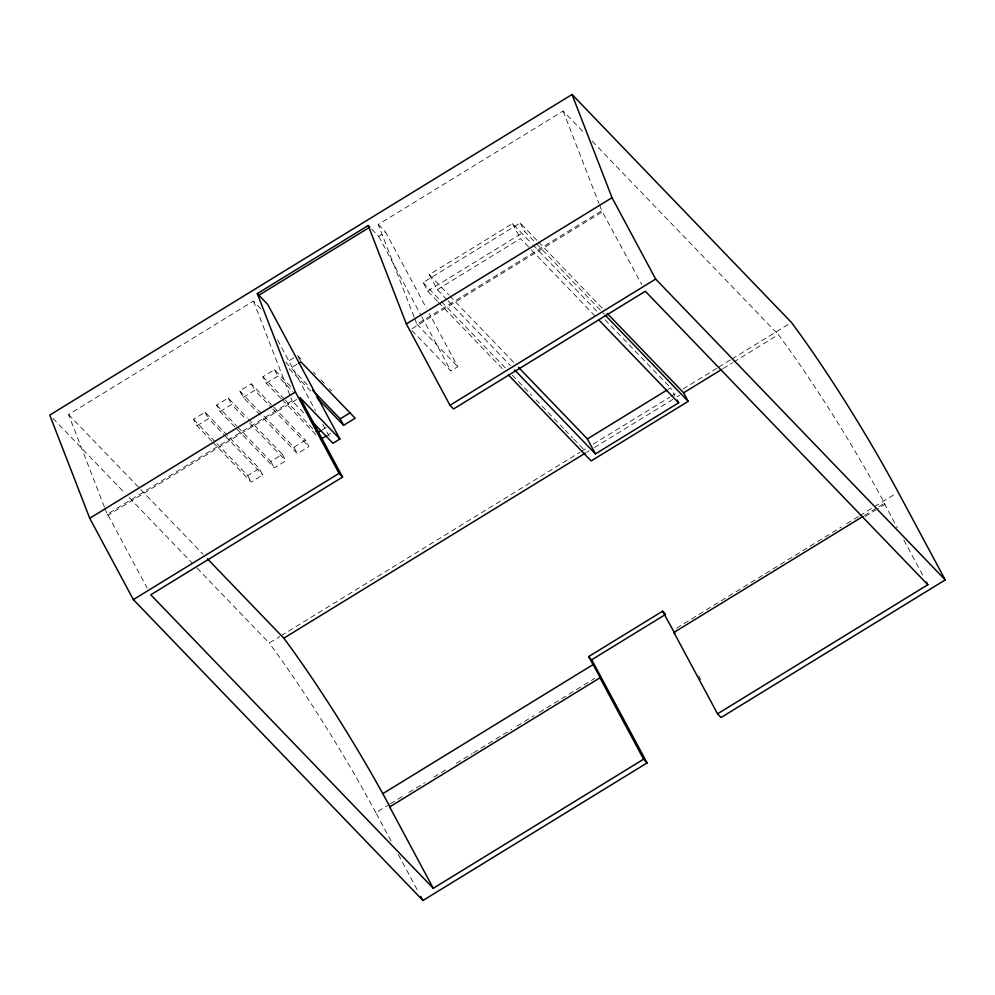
<?xml version="1.0" encoding="UTF-8"?>
<svg xmlns="http://www.w3.org/2000/svg" width="995" height="995" viewBox="0 0 995 995"><rect width="100%" height="100%" fill="white"/><g stroke="black" fill="none" stroke-linecap="round" stroke-linejoin="round"><path stroke-width="0.75" stroke-dasharray="4.97 3.73" d="M104.413 507.064L68.568 414.554L253.451 301.087L260.827 308.748M414.094 316.995L378.249 224.484L563.133 111.017L584.662 133.38M371.782 229.223L378.685 236.4L385.625 232.146L426.432 308.251M211.86 441.195L196.985 425.736L193.54 419.318L205.094 412.228L259.285 468.521L262.73 474.951L251.163 482.04L212.918 442.302M234.969 427.017L220.094 411.557L216.649 405.139L228.203 398.037L247.332 417.912M260.205 415.039L243.203 397.378L239.758 390.948L251.312 383.859L272.568 405.935M281.187 398.647L266.312 383.187L262.867 376.769L274.421 369.68L291.423 387.341M293.674 357.852L285.975 362.578L309.358 386.868M446.979 299.682L437.303 289.632L429.255 274.645L512.462 223.576L531.815 243.688M437.377 301.174L427.701 291.112L423.111 282.555L520.174 222.979L537.375 240.852M196.985 425.736L208.54 418.646L224.472 435.213M220.094 411.557L231.648 404.467L245.454 418.82M243.203 397.378L254.757 390.276L271.759 407.938M266.312 383.187L277.866 376.098L292.741 391.557M297.119 364.282L289.421 369.008L310.676 391.085M427.701 291.112L524.763 231.536L535.521 242.718M437.303 289.632L520.497 238.564L530.173 248.626M104.972 508.507L107.211 514.291L292.095 400.823L304.557 413.758M414.654 318.437L416.893 324.221L601.776 210.753L641.725 284.508M107.211 514.291L108.107 515.211L297.604 398.908M412.005 328.698L602.659 211.674M216.91 443.608L247.73 475.622L259.285 468.521M237.892 427.216L270.839 461.431L282.393 454.342L285.839 460.76L274.284 467.861L236.026 428.111M239.758 390.948L293.948 447.252L305.502 440.151L308.947 446.581L297.393 453.67L261.262 416.134M322.193 429.915L326.037 427.551M328.201 434.765L330.775 433.186M411.905 330.489L450.822 370.936L457.762 366.682L429.342 313.686M667.943 389.48L670.58 387.851L674.971 396.035M197.109 568.17L269.172 643.031L279.744 636.539M281.075 635.73L579.898 452.327M581.229 451.506L586.515 448.26M593.132 444.205L669.822 397.142M671.14 396.321L676.426 393.075M683.043 389.02L717.42 367.926M718.738 367.105L730.641 359.804M731.959 358.996L790.142 323.288M586.565 452.364L589.189 450.76M594.438 447.539L675.754 397.627M677.073 396.818L679.697 395.214M723.104 368.56L732.32 362.914M733.638 362.105L778.376 334.643A185.717 21.007 58.5 0 1 885.09 504.303L877.155 509.179M391.097 841.061L375.886 812.704L389.07 804.607M390.388 803.798L402.254 796.51M408.846 792.468L424.678 782.754M433.907 777.095L448.409 768.19M456.319 763.327L472.152 753.625M473.471 752.817L494.565 739.857M495.883 739.049L511.704 729.335M516.977 726.101L534.128 715.579M539.402 712.345L594.786 678.354M676.65 628.106L841.471 526.94M846.757 523.706L858.623 516.417M859.941 515.609L873.125 507.512M874.443 506.704L895.537 493.756M864.369 515.559L884.207 503.383L885.09 504.303M865.252 516.48L875.836 509.987M592.187 141.203L778.376 334.643M538.457 241.972L602.97 308.997M536.591 243.825L604.338 314.221M532.897 244.807L597.435 311.858M604.972 319.681L670.58 387.851M531.255 249.745L596.863 317.915M429.255 274.645L448.621 294.756M449.703 295.876L514.241 362.926M378.249 224.484L385.625 232.146M448.048 300.801L510.447 365.625M423.111 282.555L440.312 300.428M441.394 301.547L505.908 368.573M512.363 375.277L531.716 395.388M536.019 399.853L563.978 428.907M565.06 430.027L572.585 437.837M573.655 438.957L585.483 451.245M438.459 302.281L502.972 369.319M416.893 324.221L457.762 366.682M297.53 355.489L302.841 361.011M313.475 372.043L315.589 374.257M320.912 379.779L325.154 384.194M329.407 388.61L331.534 390.811M262.867 376.769L284.122 398.846M285.179 399.953L315.987 431.954M282.244 399.741L316.248 435.076M273.625 407.042L305.502 440.151M272.817 409.044L308.947 446.581M248.389 419.019L282.393 454.342M249.708 423.236L285.839 460.76M216.649 405.139L236.835 426.109M225.529 436.308L262.73 474.951M193.54 419.318L215.853 442.501M68.568 414.554L139.598 488.346M140.681 489.465L203.104 554.314M52.971 418.422L125.047 493.296M129.35 497.761L191.724 562.573M375.886 812.704L359.954 783.898A185.717 21.007 58.5 0 0 269.172 643.031M884.207 503.383L897.291 527.785M903.833 539.999L923.472 576.602M520.174 222.979L524.763 231.536M512.462 223.576L520.497 238.564M698.627 675.642L700.803 679.697M378.685 236.4L420.947 315.216M421.681 316.572L450.822 370.936M298.226 356.77L300.975 361.919M277.58 339.991L315.477 410.661M322.766 424.243L330.041 437.837M274.421 369.68L277.866 376.098M293.948 447.252L297.393 453.67M251.312 383.859L254.757 390.276M270.839 461.431L274.284 467.861M228.203 398.037L231.648 404.467M247.73 475.622L251.163 482.04M205.094 412.228L208.54 418.646M398.336 854.568L418.609 892.391M108.107 515.211L147.16 588.057M563.133 111.017L598.978 203.527M599.537 204.97L601.776 210.753M253.451 301.087L290.416 396.483M290.975 397.925L292.095 400.823"/><path stroke-width="1.49" d="M863.038 516.368L673.901 632.459L717.532 713.825L721.076 717.507L945.25 579.923L898.174 492.139A185.717 21.007 58.5 0 0 791.46 322.467L572.05 94.513L49.75 415.077L89.724 518.258L133.355 599.612L422.95 900.487L647.123 762.904L592.336 660.941L588.63 656.6L662.583 611.216L665.63 614.388L591.677 659.772M647.123 762.904L643.578 759.21L433.273 888.286L150.78 594.799L342.591 477.065L339.034 473.371L295.416 392.018L257.282 293.6L368.212 225.517L369.804 227.171L258.874 295.254M298.413 363.486L300.975 361.919L355.165 418.211L343.611 425.3L317.044 397.701M89.724 518.258L295.416 392.018M717.532 713.825L927.825 584.749L645.332 291.261L453.521 408.982L449.964 405.288L406.346 323.935L612.024 197.694L572.05 94.513M318.338 432.278L320.912 430.698M312.542 390.177L340.166 418.883L350.439 412.577M320.502 439.491L326.92 435.549M257.282 293.6L267.755 304.482L339.892 439.019L332.964 443.272L311.92 421.407M133.355 599.612L339.034 473.371M449.964 405.288L655.655 279.06L945.25 579.923M518.544 367.391L587.386 438.919L666.625 390.289M207.408 558.792L283.811 638.181L585.247 453.173M607.273 313.475L683.627 392.789L721.785 369.369M514.751 370.09L595.42 453.907L678.615 402.838L677.16 400.114M683.627 392.789L688.217 401.358L591.154 460.934L508.358 374.904M593.107 664.585L600.831 678.764L599.948 677.844L389.642 806.92L390.525 807.84L382.801 793.662L593.107 664.585L588.63 656.6M605.42 315.328L688.217 401.358M599.015 320.141L678.615 402.838M673.901 632.459L674.784 633.38L662.583 611.216M339.892 439.019L299.918 397.49L342.591 477.065M382.801 793.662L374.605 779.048A185.717 21.007 58.5 0 0 283.811 638.181M926.382 582.038L927.825 584.749M612.024 197.694L655.655 279.06M587.386 438.919L595.42 453.907M599.948 677.844L643.578 759.21M340.166 418.883L343.611 425.3M389.642 806.92L433.273 888.286M420.785 896.433L422.95 900.487M368.212 225.517L406.346 323.935"/></g></svg>
